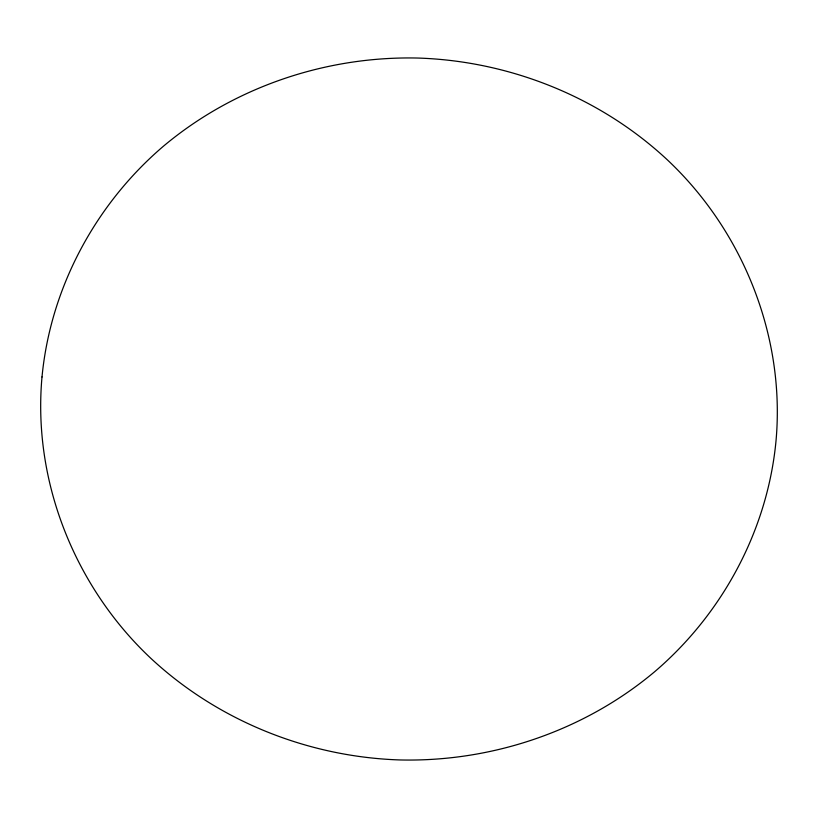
<?xml version="1.0" encoding="UTF-8"?>
<svg xmlns="http://www.w3.org/2000/svg" width="818" height="818" viewBox="0 0 818 818"><rect width="100%" height="100%" fill="white"/><g stroke="black" fill="none" stroke-linecap="round" stroke-linejoin="round"><path stroke-width="1.23" d="M42.004 376.965C32.526 481.025 74.673 586.598 150.471 657.979C217.844 720.893 308.212 757.049 400.186 759.953C492.058 762.059 584.185 730.924 654.676 671.701C722.539 613.786 767.55 530.064 775.996 441.035C785.474 336.975 743.327 231.402 667.529 160.021C600.156 97.107 509.788 60.951 417.814 58.047C325.942 55.941 233.815 87.076 163.324 146.299C95.461 204.214 50.45 287.936 42.004 376.965"/></g></svg>
